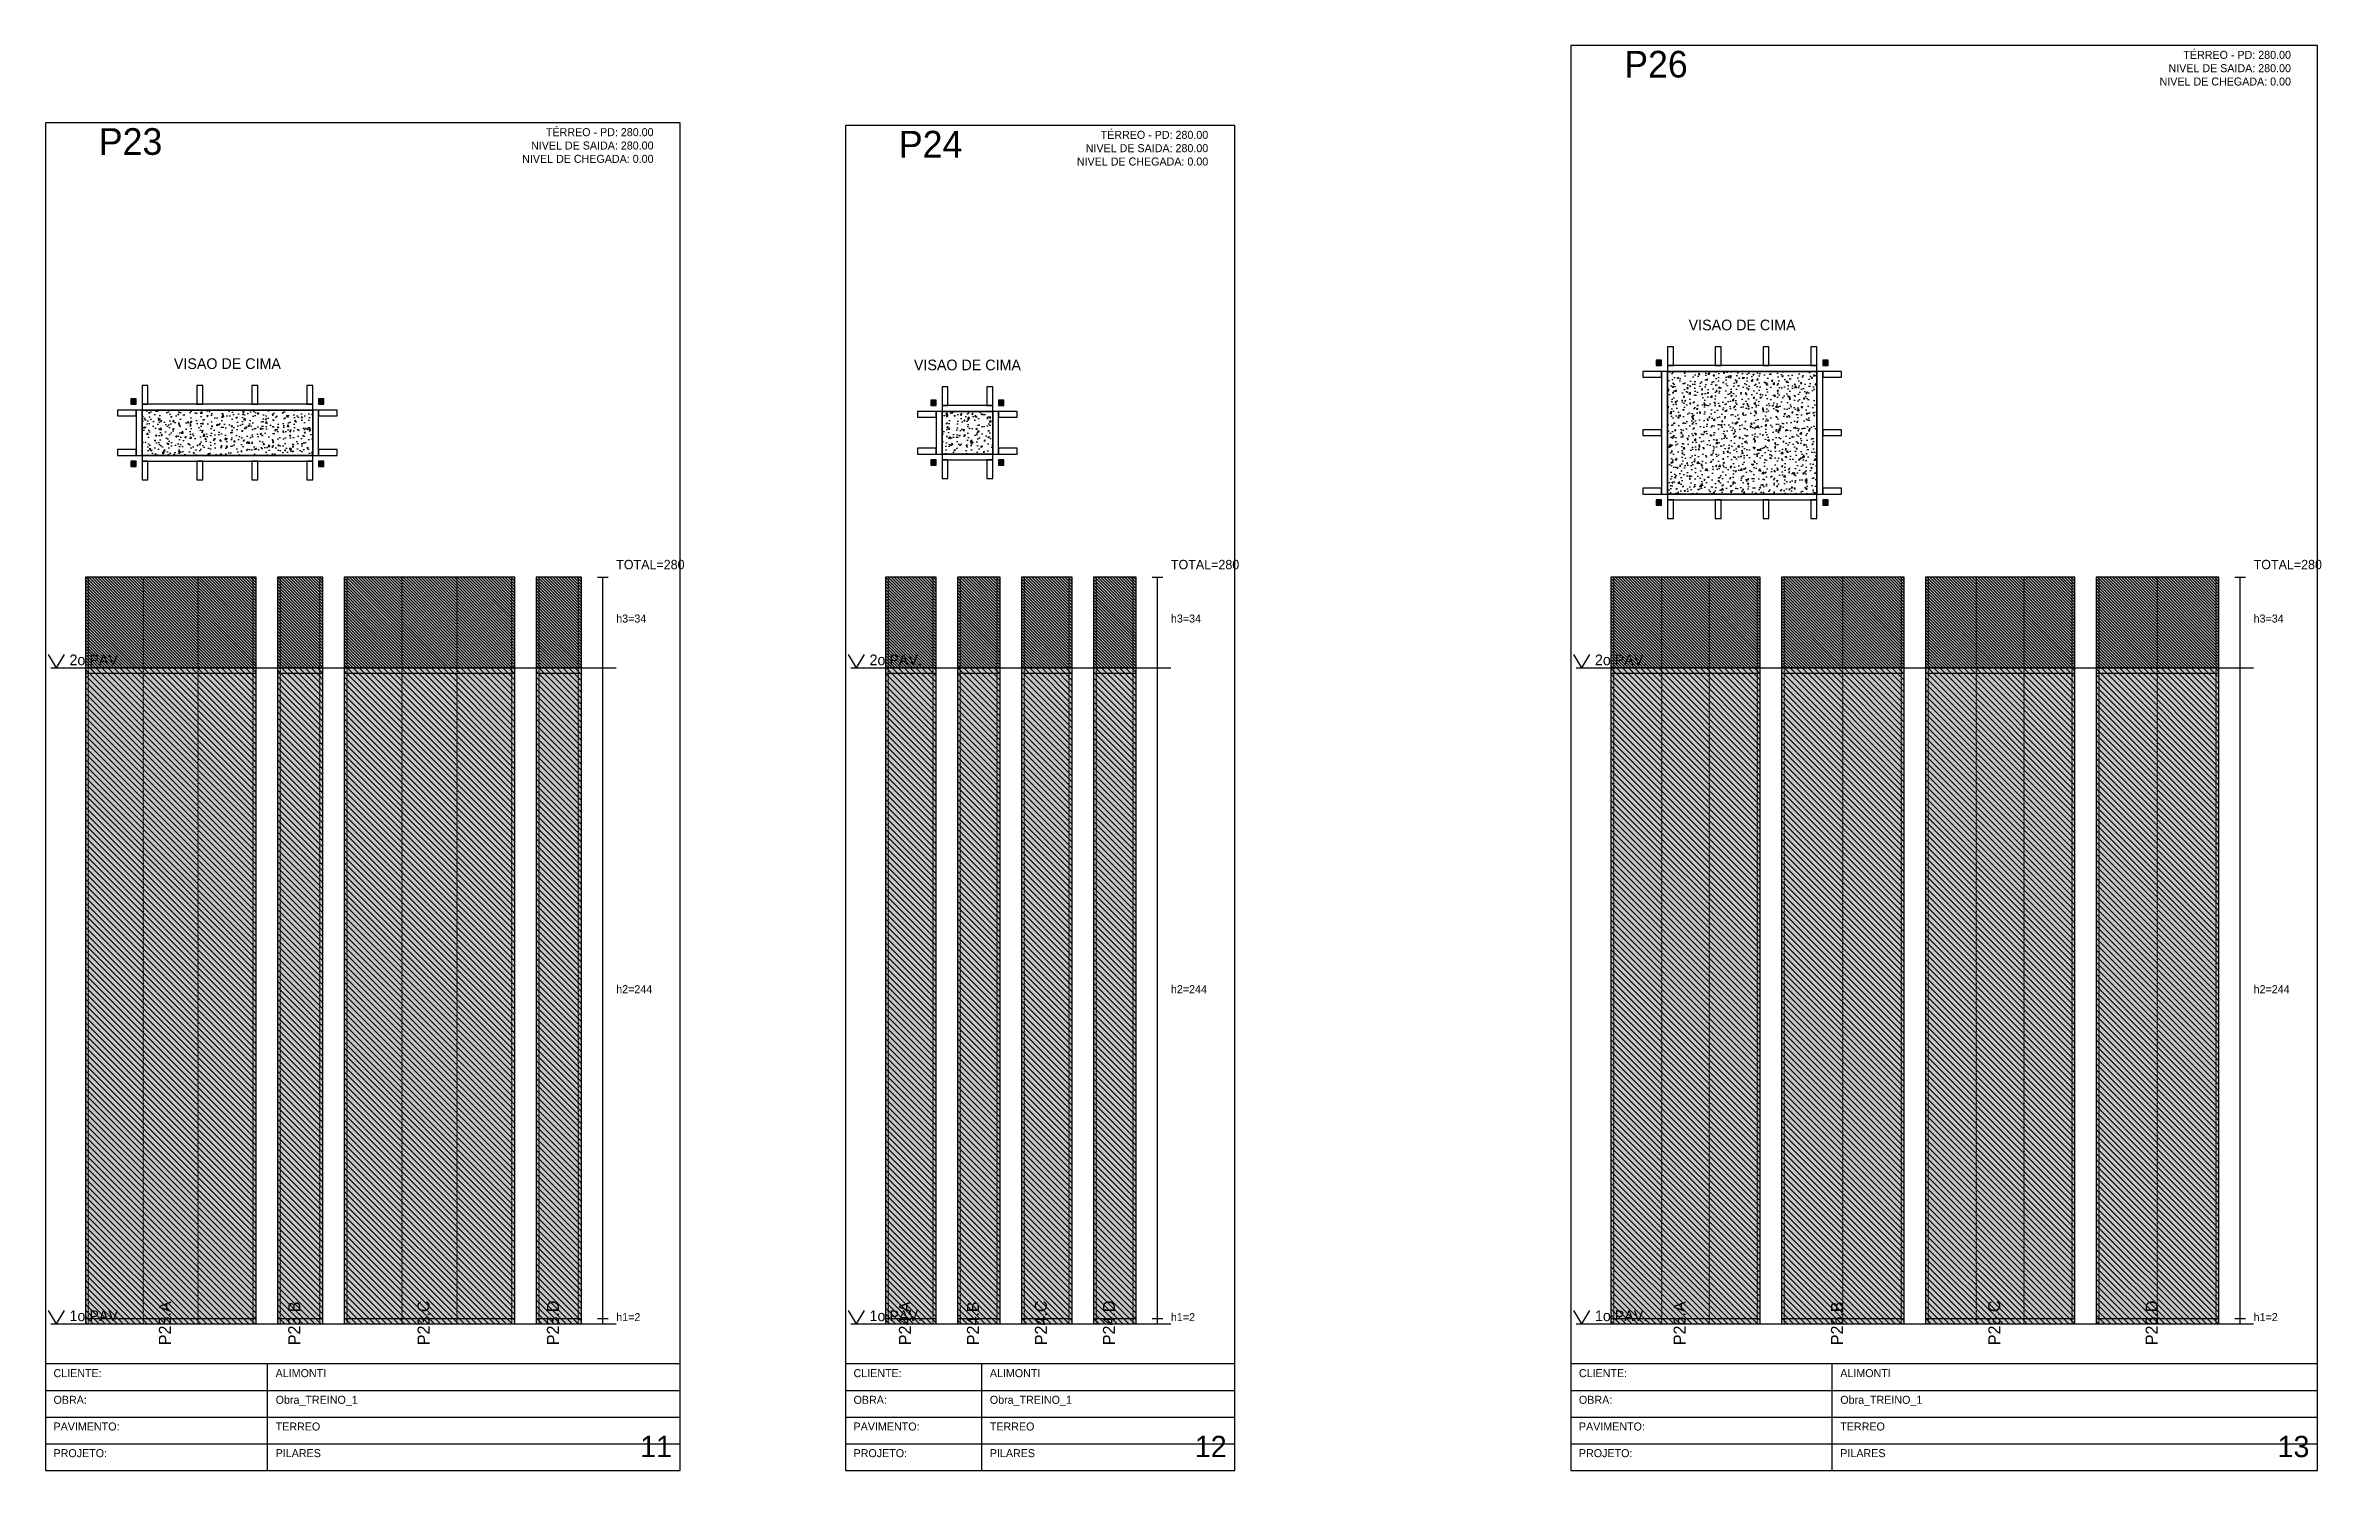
# Model space of a CAD drawing. Header units: metres. Extents: x 0 to 1466, y 0 to 2698.
# Drawn here: x 0 to 853, y 1097 to 1631 of the extents above; entities that cross this region are included whole.
import ezdxf
from ezdxf.enums import TextEntityAlignment as Align

# ---------------------------------------------------------------- set-up
doc = ezdxf.new("R2010")
doc.units = ezdxf.units.M
doc.linetypes.add('DASHED', pattern=[0.5, 0.25, -0.25])
for name, color, linetype in [('BORDA_CELULA', 9, 'Continuous'), ('CARIMBO', 9, 'Continuous'), ('CHAPA', 1, 'Continuous'), ('CONCRETO', 4, 'Continuous'), ('COTA', 241, 'Continuous'), ('Hachura', 251, 'Continuous'), ('LABEL_ID', 3, 'Continuous'), ('Nivel', 4, 'Continuous'), ('NOMENCLATURA', 1, 'Continuous'), ('Paineis', 7, 'Continuous'), ('SARR_2.2x7', 82, 'Continuous'), ('Texto Secao', 2, 'Continuous'), ('TEXTO_GERAL', 2, 'Continuous')]:
    doc.layers.add(name, color=color, linetype=linetype)

msp = doc.modelspace()

# ---------------------------------------------------------------- hatches: boundary and pattern name
at = {"layer": 'CHAPA'}
h = msp.add_hatch(color=1, dxfattribs=at)
h.dxf.hatch_style = 1
h.paths.add_polyline_path([(604, 1511.2), (606, 1511.2), (606, 1513.2), (604, 1513.2)])
h = msp.add_hatch(color=1, dxfattribs=at)
h.dxf.hatch_style = 1
h.paths.add_polyline_path([(666.4, 1511.2), (668.4, 1511.2), (668.4, 1513.2), (666.4, 1513.2)])
h = msp.add_hatch(color=1, dxfattribs=at)
h.dxf.hatch_style = 1
h.paths.add_polyline_path([(32, 1496.7), (34, 1496.7), (34, 1498.7), (32, 1498.7)])
h = msp.add_hatch(color=1, dxfattribs=at)
h.dxf.hatch_style = 1
h.paths.add_polyline_path([(102.4, 1496.7), (104.4, 1496.7), (104.4, 1498.7), (102.4, 1498.7)])
h = msp.add_hatch(color=1, dxfattribs=at)
h.dxf.hatch_style = 1
h.paths.add_polyline_path([(332, 1496.2), (334, 1496.2), (334, 1498.2), (332, 1498.2)])
h = msp.add_hatch(color=1, dxfattribs=at)
h.dxf.hatch_style = 1
h.paths.add_polyline_path([(357.4, 1496.2), (359.4, 1496.2), (359.4, 1498.2), (357.4, 1498.2)])
h = msp.add_hatch(color=1, dxfattribs=at)
h.dxf.hatch_style = 1
h.paths.add_polyline_path([(32, 1473.3), (34, 1473.3), (34, 1475.3), (32, 1475.3)])
h = msp.add_hatch(color=1, dxfattribs=at)
h.dxf.hatch_style = 1
h.paths.add_polyline_path([(102.4, 1473.3), (104.4, 1473.3), (104.4, 1475.3), (102.4, 1475.3)])
h = msp.add_hatch(color=1, dxfattribs=at)
h.dxf.hatch_style = 1
h.paths.add_polyline_path([(332, 1473.8), (334, 1473.8), (334, 1475.8), (332, 1475.8)])
h = msp.add_hatch(color=1, dxfattribs=at)
h.dxf.hatch_style = 1
h.paths.add_polyline_path([(357.4, 1473.8), (359.4, 1473.8), (359.4, 1475.8), (357.4, 1475.8)])
h = msp.add_hatch(color=1, dxfattribs=at)
h.dxf.hatch_style = 1
h.paths.add_polyline_path([(604, 1458.8), (606, 1458.8), (606, 1460.8), (604, 1460.8)])
h = msp.add_hatch(color=1, dxfattribs=at)
h.dxf.hatch_style = 1
h.paths.add_polyline_path([(666.4, 1458.8), (668.4, 1458.8), (668.4, 1460.8), (666.4, 1460.8)])
at = {"layer": 'COTA'}
h = msp.add_hatch(dxfattribs=at)
h.set_pattern_fill('AR-CONC', scale=0.03)
h.paths.add_polyline_path([(608.2, 1463), (664.2, 1463), (664.2, 1509), (608.2, 1509)])
h = msp.add_hatch(dxfattribs=at)
h.set_pattern_fill('AR-CONC', scale=0.03)
h.paths.add_polyline_path([(36.2, 1477.5), (100.2, 1477.5), (100.2, 1494.5), (36.2, 1494.5)])
h = msp.add_hatch(dxfattribs=at)
h.set_pattern_fill('AR-CONC', scale=0.03)
h.paths.add_polyline_path([(336.2, 1478), (355.2, 1478), (355.2, 1494), (336.2, 1494)])
at = {"layer": 'Hachura'}
h = msp.add_hatch(color=7, dxfattribs=at)
h.dxf.hatch_style = 1
h.paths.add_polyline_path([(15, 1397.8), (79, 1397.8), (79, 1431.8), (15, 1431.8)])
h = msp.add_hatch(dxfattribs=at)
h.set_pattern_fill('ANSI31', scale=0.25, angle=270)
h.paths.add_polyline_path([(15, 1397.8), (79, 1397.8), (79, 1431.8), (15, 1431.8)])
h = msp.add_hatch(color=7, dxfattribs=at)
h.dxf.hatch_style = 1
h.paths.add_polyline_path([(87, 1397.8), (104, 1397.8), (104, 1431.8), (87, 1431.8)])
h = msp.add_hatch(dxfattribs=at)
h.set_pattern_fill('ANSI31', scale=0.25, angle=270)
h.paths.add_polyline_path([(87, 1397.8), (104, 1397.8), (104, 1431.8), (87, 1431.8)])
h = msp.add_hatch(color=7, dxfattribs=at)
h.dxf.hatch_style = 1
h.paths.add_polyline_path([(112, 1397.8), (176, 1397.8), (176, 1431.8), (112, 1431.8)])
h = msp.add_hatch(dxfattribs=at)
h.set_pattern_fill('ANSI31', scale=0.25, angle=270)
h.paths.add_polyline_path([(112, 1397.8), (176, 1397.8), (176, 1431.8), (112, 1431.8)])
h = msp.add_hatch(color=7, dxfattribs=at)
h.dxf.hatch_style = 1
h.paths.add_polyline_path([(184, 1397.8), (201, 1397.8), (201, 1431.8), (184, 1431.8)])
h = msp.add_hatch(dxfattribs=at)
h.set_pattern_fill('ANSI31', scale=0.25, angle=270)
h.paths.add_polyline_path([(184, 1397.8), (201, 1397.8), (201, 1431.8), (184, 1431.8)])
h = msp.add_hatch(color=7, dxfattribs=at)
h.dxf.hatch_style = 1
h.paths.add_polyline_path([(315, 1397.8), (334, 1397.8), (334, 1431.8), (315, 1431.8)])
h = msp.add_hatch(dxfattribs=at)
h.set_pattern_fill('ANSI31', scale=0.25, angle=270)
h.paths.add_polyline_path([(315, 1397.8), (334, 1397.8), (334, 1431.8), (315, 1431.8)])
h = msp.add_hatch(color=7, dxfattribs=at)
h.dxf.hatch_style = 1
h.paths.add_polyline_path([(342, 1397.8), (358, 1397.8), (358, 1431.8), (342, 1431.8)])
h = msp.add_hatch(dxfattribs=at)
h.set_pattern_fill('ANSI31', scale=0.25, angle=270)
h.paths.add_polyline_path([(342, 1397.8), (358, 1397.8), (358, 1431.8), (342, 1431.8)])
h = msp.add_hatch(color=7, dxfattribs=at)
h.dxf.hatch_style = 1
h.paths.add_polyline_path([(366, 1397.8), (385, 1397.8), (385, 1431.8), (366, 1431.8)])
h = msp.add_hatch(dxfattribs=at)
h.set_pattern_fill('ANSI31', scale=0.25, angle=270)
h.paths.add_polyline_path([(366, 1397.8), (385, 1397.8), (385, 1431.8), (366, 1431.8)])
h = msp.add_hatch(color=7, dxfattribs=at)
h.dxf.hatch_style = 1
h.paths.add_polyline_path([(393, 1397.8), (409, 1397.8), (409, 1431.8), (393, 1431.8)])
h = msp.add_hatch(dxfattribs=at)
h.set_pattern_fill('ANSI31', scale=0.25, angle=270)
h.paths.add_polyline_path([(393, 1397.8), (409, 1397.8), (409, 1431.8), (393, 1431.8)])
h = msp.add_hatch(color=7, dxfattribs=at)
h.dxf.hatch_style = 1
h.paths.add_polyline_path([(587, 1397.8), (643, 1397.8), (643, 1431.8), (587, 1431.8)])
h = msp.add_hatch(dxfattribs=at)
h.set_pattern_fill('ANSI31', scale=0.25, angle=270)
h.paths.add_polyline_path([(587, 1397.8), (643, 1397.8), (643, 1431.8), (587, 1431.8)])
h = msp.add_hatch(color=7, dxfattribs=at)
h.dxf.hatch_style = 1
h.paths.add_polyline_path([(651, 1397.8), (697, 1397.8), (697, 1431.8), (651, 1431.8)])
h = msp.add_hatch(dxfattribs=at)
h.set_pattern_fill('ANSI31', scale=0.25, angle=270)
h.paths.add_polyline_path([(651, 1397.8), (697, 1397.8), (697, 1431.8), (651, 1431.8)])
h = msp.add_hatch(color=7, dxfattribs=at)
h.dxf.hatch_style = 1
h.paths.add_polyline_path([(705, 1397.8), (761, 1397.8), (761, 1431.8), (705, 1431.8)])
h = msp.add_hatch(dxfattribs=at)
h.set_pattern_fill('ANSI31', scale=0.25, angle=270)
h.paths.add_polyline_path([(705, 1397.8), (761, 1397.8), (761, 1431.8), (705, 1431.8)])
h = msp.add_hatch(color=7, dxfattribs=at)
h.dxf.hatch_style = 1
h.paths.add_polyline_path([(769, 1397.8), (815, 1397.8), (815, 1431.8), (769, 1431.8)])
h = msp.add_hatch(dxfattribs=at)
h.set_pattern_fill('ANSI31', scale=0.25, angle=270)
h.paths.add_polyline_path([(769, 1397.8), (815, 1397.8), (815, 1431.8), (769, 1431.8)])
h = msp.add_hatch(color=7, dxfattribs=at)
h.dxf.hatch_style = 1
h.paths.add_polyline_path([(15, 1151.8), (79, 1151.8), (79, 1397.8), (15, 1397.8)])
h = msp.add_hatch(dxfattribs=at)
h.set_pattern_fill('ANSI31', scale=0.5, angle=270)
h.paths.add_polyline_path([(15, 1151.8), (79, 1151.8), (79, 1397.8), (15, 1397.8)])
h = msp.add_hatch(color=7, dxfattribs=at)
h.dxf.hatch_style = 1
h.paths.add_polyline_path([(87, 1151.8), (104, 1151.8), (104, 1397.8), (87, 1397.8)])
h = msp.add_hatch(dxfattribs=at)
h.set_pattern_fill('ANSI31', scale=0.5, angle=270)
h.paths.add_polyline_path([(87, 1151.8), (104, 1151.8), (104, 1397.8), (87, 1397.8)])
h = msp.add_hatch(color=7, dxfattribs=at)
h.dxf.hatch_style = 1
h.paths.add_polyline_path([(112, 1151.8), (176, 1151.8), (176, 1397.8), (112, 1397.8)])
h = msp.add_hatch(dxfattribs=at)
h.set_pattern_fill('ANSI31', scale=0.5, angle=270)
h.paths.add_polyline_path([(112, 1151.8), (176, 1151.8), (176, 1397.8), (112, 1397.8)])
h = msp.add_hatch(color=7, dxfattribs=at)
h.dxf.hatch_style = 1
h.paths.add_polyline_path([(184, 1151.8), (201, 1151.8), (201, 1397.8), (184, 1397.8)])
h = msp.add_hatch(dxfattribs=at)
h.set_pattern_fill('ANSI31', scale=0.5, angle=270)
h.paths.add_polyline_path([(184, 1151.8), (201, 1151.8), (201, 1397.8), (184, 1397.8)])
h = msp.add_hatch(color=7, dxfattribs=at)
h.dxf.hatch_style = 1
h.paths.add_polyline_path([(315, 1151.8), (334, 1151.8), (334, 1397.8), (315, 1397.8)])
h = msp.add_hatch(dxfattribs=at)
h.set_pattern_fill('ANSI31', scale=0.5, angle=270)
h.paths.add_polyline_path([(315, 1151.8), (334, 1151.8), (334, 1397.8), (315, 1397.8)])
h = msp.add_hatch(color=7, dxfattribs=at)
h.dxf.hatch_style = 1
h.paths.add_polyline_path([(342, 1151.8), (358, 1151.8), (358, 1397.8), (342, 1397.8)])
h = msp.add_hatch(dxfattribs=at)
h.set_pattern_fill('ANSI31', scale=0.5, angle=270)
h.paths.add_polyline_path([(342, 1151.8), (358, 1151.8), (358, 1397.8), (342, 1397.8)])
h = msp.add_hatch(color=7, dxfattribs=at)
h.dxf.hatch_style = 1
h.paths.add_polyline_path([(366, 1151.8), (385, 1151.8), (385, 1397.8), (366, 1397.8)])
h = msp.add_hatch(dxfattribs=at)
h.set_pattern_fill('ANSI31', scale=0.5, angle=270)
h.paths.add_polyline_path([(366, 1151.8), (385, 1151.8), (385, 1397.8), (366, 1397.8)])
h = msp.add_hatch(color=7, dxfattribs=at)
h.dxf.hatch_style = 1
h.paths.add_polyline_path([(393, 1151.8), (409, 1151.8), (409, 1397.8), (393, 1397.8)])
h = msp.add_hatch(dxfattribs=at)
h.set_pattern_fill('ANSI31', scale=0.5, angle=270)
h.paths.add_polyline_path([(393, 1151.8), (409, 1151.8), (409, 1397.8), (393, 1397.8)])
h = msp.add_hatch(color=7, dxfattribs=at)
h.dxf.hatch_style = 1
h.paths.add_polyline_path([(587, 1151.8), (643, 1151.8), (643, 1397.8), (587, 1397.8)])
h = msp.add_hatch(dxfattribs=at)
h.set_pattern_fill('ANSI31', scale=0.5, angle=270)
h.paths.add_polyline_path([(587, 1151.8), (643, 1151.8), (643, 1397.8), (587, 1397.8)])
h = msp.add_hatch(color=7, dxfattribs=at)
h.dxf.hatch_style = 1
h.paths.add_polyline_path([(651, 1151.8), (697, 1151.8), (697, 1397.8), (651, 1397.8)])
h = msp.add_hatch(dxfattribs=at)
h.set_pattern_fill('ANSI31', scale=0.5, angle=270)
h.paths.add_polyline_path([(651, 1151.8), (697, 1151.8), (697, 1397.8), (651, 1397.8)])
h = msp.add_hatch(color=7, dxfattribs=at)
h.dxf.hatch_style = 1
h.paths.add_polyline_path([(705, 1151.8), (761, 1151.8), (761, 1397.8), (705, 1397.8)])
h = msp.add_hatch(dxfattribs=at)
h.set_pattern_fill('ANSI31', scale=0.5, angle=270)
h.paths.add_polyline_path([(705, 1151.8), (761, 1151.8), (761, 1397.8), (705, 1397.8)])
h = msp.add_hatch(color=7, dxfattribs=at)
h.dxf.hatch_style = 1
h.paths.add_polyline_path([(769, 1151.8), (815, 1151.8), (815, 1397.8), (769, 1397.8)])
h = msp.add_hatch(dxfattribs=at)
h.set_pattern_fill('ANSI31', scale=0.5, angle=270)
h.paths.add_polyline_path([(769, 1151.8), (815, 1151.8), (815, 1397.8), (769, 1397.8)])

# ---------------------------------------------------------------- linework, layer by layer
at = {"layer": 'BORDA_CELULA', "color": 9}
for points in [[(572, 1096.8), (852, 1096.8), (852, 1631.2), (572, 1631.2)], [(0, 1096.8), (238, 1096.8), (238, 1602.2), (0, 1602.2)], [(300, 1096.8), (446, 1096.8), (446, 1601.2), (300, 1601.2)]]:
    msp.add_lwpolyline(points, close=True, dxfattribs=at)
at = {"layer": 'CARIMBO', "color": 40}
for p, q in [((83.3, 1096.8), (83.3, 1136.8)), ((351.1, 1096.8), (351.1, 1136.8)), ((670, 1096.8), (670, 1136.8)), ((0, 1126.8), (238, 1126.8)), ((300, 1126.8), (446, 1126.8)), ((572, 1126.8), (852, 1126.8)), ((0, 1116.8), (238, 1116.8)), ((300, 1116.8), (446, 1116.8)), ((572, 1116.8), (852, 1116.8)), ((0, 1106.8), (238, 1106.8)), ((300, 1106.8), (446, 1106.8)), ((572, 1106.8), (852, 1106.8))]:
    msp.add_line(p, q, dxfattribs=at)
for points in [[(0, 1096.8), (238, 1096.8), (238, 1136.8), (0, 1136.8)], [(300, 1096.8), (446, 1096.8), (446, 1136.8), (300, 1136.8)], [(572, 1096.8), (852, 1096.8), (852, 1136.8), (572, 1136.8)]]:
    msp.add_lwpolyline(points, close=True, dxfattribs=at)
at = {"layer": 'CHAPA', "color": 1}
for points in [[(604, 1511.2), (606, 1511.2), (606, 1513.2), (604, 1513.2)], [(666.4, 1511.2), (668.4, 1511.2), (668.4, 1513.2), (666.4, 1513.2)], [(32, 1496.7), (34, 1496.7), (34, 1498.7), (32, 1498.7)], [(102.4, 1496.7), (104.4, 1496.7), (104.4, 1498.7), (102.4, 1498.7)], [(332, 1496.2), (334, 1496.2), (334, 1498.2), (332, 1498.2)], [(357.4, 1496.2), (359.4, 1496.2), (359.4, 1498.2), (357.4, 1498.2)], [(32, 1473.3), (34, 1473.3), (34, 1475.3), (32, 1475.3)], [(102.4, 1473.3), (104.4, 1473.3), (104.4, 1475.3), (102.4, 1475.3)], [(332, 1473.8), (334, 1473.8), (334, 1475.8), (332, 1475.8)], [(357.4, 1473.8), (359.4, 1473.8), (359.4, 1475.8), (357.4, 1475.8)], [(604, 1458.8), (606, 1458.8), (606, 1460.8), (604, 1460.8)], [(666.4, 1458.8), (668.4, 1458.8), (668.4, 1460.8), (666.4, 1460.8)]]:
    msp.add_lwpolyline(points, close=True, dxfattribs=at)
at = {"layer": 'CONCRETO', "color": 4}
for points in [[(608.2, 1463), (664.2, 1463), (664.2, 1509), (608.2, 1509)], [(36.2, 1477.5), (100.2, 1477.5), (100.2, 1494.5), (36.2, 1494.5)], [(336.2, 1478), (355.2, 1478), (355.2, 1494), (336.2, 1494)]]:
    msp.add_lwpolyline(points, close=True, dxfattribs=at)
at = {"layer": 'COTA', "color": 8}
for p, q in [((207, 1431.8), (211, 1431.8)), ((209, 1151.8), (209, 1431.8)), ((415, 1431.8), (419, 1431.8)), ((417, 1151.8), (417, 1431.8)), ((821, 1431.8), (825, 1431.8)), ((823, 1151.8), (823, 1431.8)), ((207, 1397.8), (211, 1397.8)), ((207, 1397.8), (211, 1397.8)), ((415, 1397.8), (419, 1397.8)), ((415, 1397.8), (419, 1397.8)), ((821, 1397.8), (825, 1397.8)), ((821, 1397.8), (825, 1397.8)), ((207, 1153.8), (211, 1153.8)), ((207, 1153.8), (211, 1153.8)), ((415, 1153.8), (419, 1153.8)), ((415, 1153.8), (419, 1153.8)), ((821, 1153.8), (825, 1153.8)), ((821, 1153.8), (825, 1153.8)), ((207, 1151.8), (211, 1151.8)), ((415, 1151.8), (419, 1151.8)), ((821, 1151.8), (825, 1151.8))]:
    msp.add_line(p, q, dxfattribs=at)
at = {"layer": 'Nivel', "color": 4}
for p, q in [((1, 1402.8), (4, 1397.8)), ((7, 1402.8), (4, 1397.8)), ((301, 1402.8), (304, 1397.8)), ((307, 1402.8), (304, 1397.8)), ((573, 1402.8), (576, 1397.8)), ((579, 1402.8), (576, 1397.8)), ((2, 1397.8), (214, 1397.8)), ((302, 1397.8), (422, 1397.8)), ((574, 1397.8), (828, 1397.8)), ((1, 1156.8), (4, 1151.8)), ((7, 1156.8), (4, 1151.8)), ((301, 1156.8), (304, 1151.8)), ((307, 1156.8), (304, 1151.8)), ((573, 1156.8), (576, 1151.8)), ((579, 1156.8), (576, 1151.8)), ((2, 1151.8), (214, 1151.8)), ((302, 1151.8), (422, 1151.8)), ((574, 1151.8), (828, 1151.8))]:
    msp.add_line(p, q, dxfattribs=at)
at = {"layer": 'Paineis', "color": 7}
for p, q in [((15, 1395.8), (79, 1395.8)), ((87, 1395.8), (104, 1395.8)), ((112, 1395.8), (176, 1395.8)), ((184, 1395.8), (201, 1395.8)), ((315, 1395.8), (334, 1395.8)), ((342, 1395.8), (358, 1395.8)), ((366, 1395.8), (385, 1395.8)), ((393, 1395.8), (409, 1395.8)), ((587, 1395.8), (643, 1395.8)), ((651, 1395.8), (697, 1395.8)), ((705, 1395.8), (761, 1395.8)), ((769, 1395.8), (815, 1395.8)), ((15, 1153.8), (79, 1153.8)), ((87, 1153.8), (104, 1153.8)), ((112, 1153.8), (176, 1153.8)), ((184, 1153.8), (201, 1153.8)), ((315, 1153.8), (334, 1153.8)), ((342, 1153.8), (358, 1153.8)), ((366, 1153.8), (385, 1153.8)), ((393, 1153.8), (409, 1153.8)), ((587, 1153.8), (643, 1153.8)), ((651, 1153.8), (697, 1153.8)), ((705, 1153.8), (761, 1153.8)), ((769, 1153.8), (815, 1153.8))]:
    msp.add_line(p, q, dxfattribs=at)
for points in [[(608.2, 1509), (664.2, 1509), (664.2, 1511.2), (608.2, 1511.2)], [(606, 1463), (608.2, 1463), (608.2, 1509), (606, 1509)], [(664.2, 1463), (666.4, 1463), (666.4, 1509), (664.2, 1509)], [(34, 1477.5), (36.2, 1477.5), (36.2, 1494.5), (34, 1494.5)], [(36.2, 1494.5), (100.2, 1494.5), (100.2, 1496.7), (36.2, 1496.7)], [(100.2, 1477.5), (102.4, 1477.5), (102.4, 1494.5), (100.2, 1494.5)], [(334, 1478), (336.2, 1478), (336.2, 1494), (334, 1494)], [(336.2, 1494), (355.2, 1494), (355.2, 1496.2), (336.2, 1496.2)], [(355.2, 1478), (357.4, 1478), (357.4, 1494), (355.2, 1494)], [(36.2, 1475.3), (100.2, 1475.3), (100.2, 1477.5), (36.2, 1477.5)], [(336.2, 1475.8), (355.2, 1475.8), (355.2, 1478), (336.2, 1478)], [(608.2, 1460.8), (664.2, 1460.8), (664.2, 1463), (608.2, 1463)], [(15, 1397.8), (79, 1397.8), (79, 1431.8), (15, 1431.8)], [(87, 1397.8), (104, 1397.8), (104, 1431.8), (87, 1431.8)], [(112, 1397.8), (176, 1397.8), (176, 1431.8), (112, 1431.8)], [(184, 1397.8), (201, 1397.8), (201, 1431.8), (184, 1431.8)], [(315, 1397.8), (334, 1397.8), (334, 1431.8), (315, 1431.8)], [(342, 1397.8), (358, 1397.8), (358, 1431.8), (342, 1431.8)], [(366, 1397.8), (385, 1397.8), (385, 1431.8), (366, 1431.8)], [(393, 1397.8), (409, 1397.8), (409, 1431.8), (393, 1431.8)], [(587, 1397.8), (643, 1397.8), (643, 1431.8), (587, 1431.8)], [(651, 1397.8), (697, 1397.8), (697, 1431.8), (651, 1431.8)], [(705, 1397.8), (761, 1397.8), (761, 1431.8), (705, 1431.8)], [(769, 1397.8), (815, 1397.8), (815, 1431.8), (769, 1431.8)], [(15, 1151.8), (79, 1151.8), (79, 1397.8), (15, 1397.8)], [(87, 1151.8), (104, 1151.8), (104, 1397.8), (87, 1397.8)], [(112, 1151.8), (176, 1151.8), (176, 1397.8), (112, 1397.8)], [(184, 1151.8), (201, 1151.8), (201, 1397.8), (184, 1397.8)], [(315, 1151.8), (334, 1151.8), (334, 1397.8), (315, 1397.8)], [(342, 1151.8), (358, 1151.8), (358, 1397.8), (342, 1397.8)], [(366, 1151.8), (385, 1151.8), (385, 1397.8), (366, 1397.8)], [(393, 1151.8), (409, 1151.8), (409, 1397.8), (393, 1397.8)], [(587, 1151.8), (643, 1151.8), (643, 1397.8), (587, 1397.8)], [(651, 1151.8), (697, 1151.8), (697, 1397.8), (651, 1397.8)], [(705, 1151.8), (761, 1151.8), (761, 1397.8), (705, 1397.8)], [(769, 1151.8), (815, 1151.8), (815, 1397.8), (769, 1397.8)]]:
    msp.add_lwpolyline(points, close=True, dxfattribs=at)
at = {"layer": 'SARR_2.2x7', "color": 82, "linetype": 'DASHED'}
for p, q in [((16.1, 1151.8), (16.1, 1431.8)), ((36.7, 1151.8), (36.7, 1431.8)), ((57.3, 1151.8), (57.3, 1431.8)), ((77.9, 1151.8), (77.9, 1431.8)), ((88.1, 1151.8), (88.1, 1431.8)), ((102.9, 1151.8), (102.9, 1431.8)), ((113.1, 1151.8), (113.1, 1431.8)), ((133.7, 1151.8), (133.7, 1431.8)), ((154.3, 1151.8), (154.3, 1431.8)), ((174.9, 1151.8), (174.9, 1431.8)), ((185.1, 1151.8), (185.1, 1431.8)), ((199.9, 1151.8), (199.9, 1431.8)), ((316.1, 1151.8), (316.1, 1431.8)), ((332.9, 1151.8), (332.9, 1431.8)), ((343.1, 1151.8), (343.1, 1431.8)), ((356.9, 1151.8), (356.9, 1431.8)), ((367.1, 1151.8), (367.1, 1431.8)), ((383.9, 1151.8), (383.9, 1431.8)), ((394.1, 1151.8), (394.1, 1431.8)), ((407.9, 1151.8), (407.9, 1431.8)), ((588.1, 1151.8), (588.1, 1431.8)), ((606.03, 1151.8), (606.03, 1431.8)), ((623.97, 1151.8), (623.97, 1431.8)), ((641.9, 1151.8), (641.9, 1431.8)), ((652.1, 1151.8), (652.1, 1431.8)), ((674, 1151.8), (674, 1431.8)), ((695.9, 1151.8), (695.9, 1431.8)), ((706.1, 1151.8), (706.1, 1431.8)), ((724.03, 1151.8), (724.03, 1431.8)), ((741.97, 1151.8), (741.97, 1431.8)), ((759.9, 1151.8), (759.9, 1431.8)), ((770.1, 1151.8), (770.1, 1431.8)), ((792, 1151.8), (792, 1431.8)), ((813.9, 1151.8), (813.9, 1431.8))]:
    msp.add_line(p, q, dxfattribs=at)
at = {"layer": 'SARR_2.2x7', "color": 82}
for points in [[(608.2, 1511.2), (610.4, 1511.2), (610.4, 1518.2), (608.2, 1518.2)], [(626.13, 1511.2), (628.33, 1511.2), (628.33, 1518.2), (626.13, 1518.2)], [(644.07, 1511.2), (646.27, 1511.2), (646.27, 1518.2), (644.07, 1518.2)], [(662, 1511.2), (664.2, 1511.2), (664.2, 1518.2), (662, 1518.2)], [(36.2, 1496.7), (38.4, 1496.7), (38.4, 1503.7), (36.2, 1503.7)], [(56.8, 1496.7), (59, 1496.7), (59, 1503.7), (56.8, 1503.7)], [(77.4, 1496.7), (79.6, 1496.7), (79.6, 1503.7), (77.4, 1503.7)], [(98, 1496.7), (100.2, 1496.7), (100.2, 1503.7), (98, 1503.7)], [(336.2, 1496.2), (338.4, 1496.2), (338.4, 1503.2), (336.2, 1503.2)], [(353, 1496.2), (355.2, 1496.2), (355.2, 1503.2), (353, 1503.2)], [(599, 1506.8), (606, 1506.8), (606, 1509), (599, 1509)], [(666.4, 1506.8), (673.4, 1506.8), (673.4, 1509), (666.4, 1509)], [(27, 1492.3), (34, 1492.3), (34, 1494.5), (27, 1494.5)], [(102.4, 1492.3), (109.4, 1492.3), (109.4, 1494.5), (102.4, 1494.5)], [(327, 1491.8), (334, 1491.8), (334, 1494), (327, 1494)], [(357.4, 1491.8), (364.4, 1491.8), (364.4, 1494), (357.4, 1494)], [(599, 1484.9), (606, 1484.9), (606, 1487.1), (599, 1487.1)], [(666.4, 1484.9), (673.4, 1484.9), (673.4, 1487.1), (666.4, 1487.1)], [(27, 1477.5), (34, 1477.5), (34, 1479.7), (27, 1479.7)], [(102.4, 1477.5), (109.4, 1477.5), (109.4, 1479.7), (102.4, 1479.7)], [(327, 1478), (334, 1478), (334, 1480.2), (327, 1480.2)], [(357.4, 1478), (364.4, 1478), (364.4, 1480.2), (357.4, 1480.2)], [(36.2, 1468.3), (38.4, 1468.3), (38.4, 1475.3), (36.2, 1475.3)], [(56.8, 1468.3), (59, 1468.3), (59, 1475.3), (56.8, 1475.3)], [(77.4, 1468.3), (79.6, 1468.3), (79.6, 1475.3), (77.4, 1475.3)], [(98, 1468.3), (100.2, 1468.3), (100.2, 1475.3), (98, 1475.3)], [(336.2, 1468.8), (338.4, 1468.8), (338.4, 1475.8), (336.2, 1475.8)], [(353, 1468.8), (355.2, 1468.8), (355.2, 1475.8), (353, 1475.8)], [(599, 1463), (606, 1463), (606, 1465.2), (599, 1465.2)], [(608.2, 1453.8), (610.4, 1453.8), (610.4, 1460.8), (608.2, 1460.8)], [(626.13, 1453.8), (628.33, 1453.8), (628.33, 1460.8), (626.13, 1460.8)], [(644.07, 1453.8), (646.27, 1453.8), (646.27, 1460.8), (644.07, 1460.8)], [(662, 1453.8), (664.2, 1453.8), (664.2, 1460.8), (662, 1460.8)], [(666.4, 1463), (673.4, 1463), (673.4, 1465.2), (666.4, 1465.2)]]:
    msp.add_lwpolyline(points, close=True, dxfattribs=at)

# ---------------------------------------------------------------- texts
at = {"layer": 'CARIMBO', "color": 9}
for s, p in [('CLIENTE:', (3, 1131.8)), ('CLIENTE:', (303, 1131.8)), ('CLIENTE:', (575, 1131.8)), ('OBRA:', (3, 1121.8)), ('OBRA:', (303, 1121.8)), ('OBRA:', (575, 1121.8)), ('PAVIMENTO:', (3, 1111.8)), ('PAVIMENTO:', (303, 1111.8)), ('PAVIMENTO:', (575, 1111.8)), ('PROJETO:', (3, 1101.8)), ('PROJETO:', (303, 1101.8)), ('PROJETO:', (575, 1101.8))]:
    msp.add_text(s, height=3, dxfattribs=at).set_placement(p)
at = {"layer": 'COTA', "color": 8}
for s, height, p in [('TOTAL=280', 3.5, (214, 1434.8)), ('TOTAL=280', 3.5, (422, 1434.8)), ('TOTAL=280', 3.5, (828, 1434.8)), ('h3=34', 3, (214, 1414.8)), ('h3=34', 3, (422, 1414.8)), ('h3=34', 3, (828, 1414.8)), ('h2=244', 3, (214, 1275.8)), ('h2=244', 3, (422, 1275.8)), ('h2=244', 3, (828, 1275.8)), ('h1=2', 3, (214, 1152.8)), ('h1=2', 3, (422, 1152.8)), ('h1=2', 3, (828, 1152.8))]:
    msp.add_text(s, height=height, dxfattribs=at).set_placement(p)
at = {"layer": 'LABEL_ID', "color": 3}
for s, p in [('11', (223, 1101.8)), ('12', (431, 1101.8)), ('13', (837, 1101.8))]:
    msp.add_text(s, height=8, dxfattribs=at).set_placement(p)
at = {"layer": 'Nivel', "color": 4}
for s, p in [('2o PAV.', (9, 1398.8)), ('2o PAV.', (309, 1398.8)), ('2o PAV.', (581, 1398.8)), ('1o PAV.', (9, 1152.8)), ('1o PAV.', (309, 1152.8)), ('1o PAV.', (581, 1152.8))]:
    msp.add_text(s, height=4, dxfattribs=at).set_placement(p)
at = {"layer": 'NOMENCLATURA', "color": 1}
for s, p in [('P26', (592, 1619.2)), ('P23', (20, 1590.2)), ('P24', (320, 1589.2))]:
    msp.add_text(s, height=10, dxfattribs=at).set_placement(p)
at = {"layer": 'Texto Secao', "color": 2}
for p in [(636.2, 1523.2), (68.2, 1508.7), (345.7, 1508.2)]:
    msp.add_text('VISAO DE CIMA', height=4, dxfattribs=at).set_placement(p, align=Align.BOTTOM_CENTER)
for s, p in [('P23.A', (47, 1143.8)), ('P23.B', (95.5, 1143.8)), ('P23.C', (144, 1143.8)), ('P23.D', (192.5, 1143.8)), ('P24.A', (324.5, 1143.8)), ('P24.B', (350, 1143.8)), ('P24.C', (375.5, 1143.8)), ('P24.D', (401, 1143.8)), ('P26.A', (615, 1143.8)), ('P26.B', (674, 1143.8)), ('P26.C', (733, 1143.8)), ('P26.D', (792, 1143.8))]:
    msp.add_text(s, height=4.5, rotation=90, dxfattribs=at).set_placement(p)
at = {"layer": 'TEXTO_GERAL', "color": 2}
for s, p in [('NIVEL DE SAIDA: 280.00', (842, 1621.2)), ('TÉRREO - PD: 280.00', (842, 1626.2)), ('NIVEL DE CHEGADA: 0.00', (842, 1616.2)), ('TÉRREO - PD: 280.00', (228, 1597.2)), ('TÉRREO - PD: 280.00', (436, 1596.2)), ('NIVEL DE CHEGADA: 0.00', (228, 1587.2)), ('NIVEL DE SAIDA: 280.00', (228, 1592.2)), ('NIVEL DE CHEGADA: 0.00', (436, 1586.2)), ('NIVEL DE SAIDA: 280.00', (436, 1591.2))]:
    msp.add_text(s, height=3, dxfattribs=at).set_placement(p, align=Align.RIGHT)
for s, p in [('ALIMONTI', (86.3, 1131.8)), ('ALIMONTI', (354.1, 1131.8)), ('ALIMONTI', (673, 1131.8)), ('Obra_TREINO_1', (86.3, 1121.8)), ('Obra_TREINO_1', (354.1, 1121.8)), ('Obra_TREINO_1', (673, 1121.8)), ('TERREO', (86.3, 1111.8)), ('TERREO', (354.1, 1111.8)), ('TERREO', (673, 1111.8)), ('PILARES', (86.3, 1101.8)), ('PILARES', (354.1, 1101.8)), ('PILARES', (673, 1101.8))]:
    msp.add_text(s, height=3, dxfattribs=at).set_placement(p)

doc.saveas('drawing.dxf')
